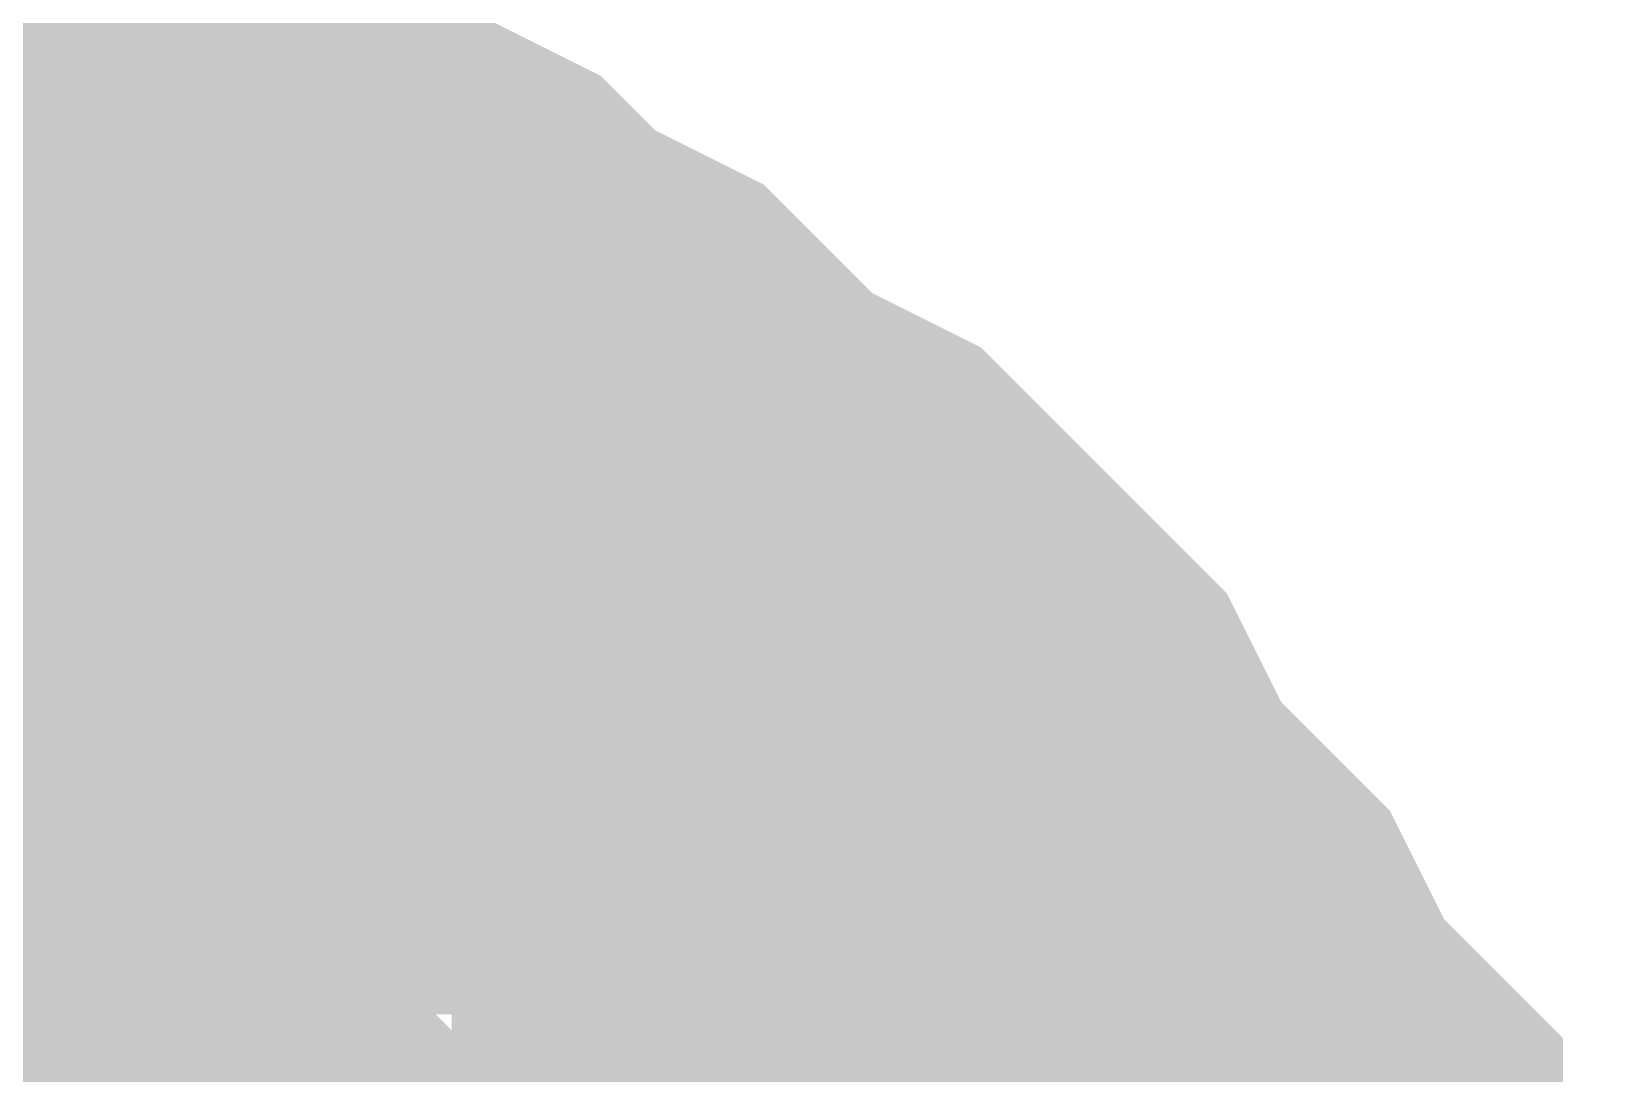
# Model space of a CAD drawing. Header units: inches. Extents: x 0 to 841, y 0 to 594.
# Drawn here: x 520.223 to 520.879, y 60.373 to 60.804 of the extents above; entities that cross this region are included whole.
import ezdxf

# ---------------------------------------------------------------- set-up
doc = ezdxf.new("R2010")
doc.units = ezdxf.units.IN
doc.layers.add('Sheet', color=255, linetype='Continuous')

msp = doc.modelspace()

# ---------------------------------------------------------------- linework, layer by layer
at = {"layer": 'Sheet'}
for points in [[(520.05546, 60.75204, 0.29972, 0.29972, 0), (520.07792, 60.75204, 0.29972, 0.29972, 0), (520.12284, 60.75204, 0.29972, 0.29972, 0), (520.16775, 60.72958, 0.29972, 0.29972, 0), (520.19021, 60.72958, 0.29972, 0.29972, 0), (520.23513, 60.70712, 0.29972, 0.29972, 0), (520.25758, 60.70712, 0.29972, 0.29972, 0), (520.3025, 60.68466, 0.29972, 0.29972, 0), (520.32496, 60.68466, 0.29972, 0.29972, 0), (520.36987, 60.66221, 0.29972, 0.29972, 0), (520.39233, 60.63975, 0.29972, 0.29972, 0), (520.43725, 60.61729, 0.29972, 0.29972, 0), (520.4597, 60.59483, 0.29972, 0.29972, 0), (520.48216, 60.57237, 0.29972, 0.29972, 0), (520.52708, 60.54991, 0.29972, 0.29972, 0), (520.54954, 60.52745, 0.29972, 0.29972, 0), (520.57199, 60.50499, 0.29972, 0.29972, 0), (520.59445, 60.48253, 0.29972, 0.29972, 0), (520.61691, 60.43761, 0.29972, 0.29972, 0), (520.63937, 60.41515, 0.29972, 0.29972, 0), (520.66182, 60.3927, 0.29972, 0.29972, 0), (520.68428, 60.34778, 0.29972, 0.29972, 0), (520.70674, 60.32532, 0.29972, 0.29972, 0), (520.70674, 60.2804, 0.29972, 0.29972, 0), (520.7292, 60.25794, 0.29972, 0.29972, 0), (520.7292, 60.21302, 0.29972, 0.29972, 0)], [(520.05546, 60.75204, 0.29972, 0.29972, 0), (520.07792, 60.75204, 0.29972, 0.29972, 0), (520.12284, 60.75204, 0.29972, 0.29972, 0), (520.16775, 60.72958, 0.29972, 0.29972, 0), (520.19021, 60.72958, 0.29972, 0.29972, 0), (520.23513, 60.70712, 0.29972, 0.29972, 0), (520.25758, 60.70712, 0.29972, 0.29972, 0), (520.3025, 60.68466, 0.29972, 0.29972, 0), (520.32496, 60.68466, 0.29972, 0.29972, 0), (520.36987, 60.66221, 0.29972, 0.29972, 0), (520.39233, 60.63975, 0.29972, 0.29972, 0), (520.43725, 60.61729, 0.29972, 0.29972, 0), (520.4597, 60.59483, 0.29972, 0.29972, 0), (520.48216, 60.57237, 0.29972, 0.29972, 0), (520.52708, 60.54991, 0.29972, 0.29972, 0), (520.54954, 60.52745, 0.29972, 0.29972, 0), (520.57199, 60.50499, 0.29972, 0.29972, 0), (520.59445, 60.48253, 0.29972, 0.29972, 0), (520.61691, 60.43761, 0.29972, 0.29972, 0), (520.63937, 60.41515, 0.29972, 0.29972, 0), (520.66182, 60.3927, 0.29972, 0.29972, 0), (520.68428, 60.34778, 0.29972, 0.29972, 0), (520.70674, 60.32532, 0.29972, 0.29972, 0), (520.70674, 60.2804, 0.29972, 0.29972, 0), (520.7292, 60.25794, 0.29972, 0.29972, 0), (520.7292, 60.21302, 0.29972, 0.29972, 0)], [(520.05546, 60.75204, 0.29972, 0.29972, 0), (520.07792, 60.75204, 0.29972, 0.29972, 0), (520.12284, 60.75204, 0.29972, 0.29972, 0), (520.16775, 60.72958, 0.29972, 0.29972, 0), (520.19021, 60.72958, 0.29972, 0.29972, 0), (520.23513, 60.70712, 0.29972, 0.29972, 0), (520.25758, 60.70712, 0.29972, 0.29972, 0), (520.3025, 60.68466, 0.29972, 0.29972, 0), (520.32496, 60.68466, 0.29972, 0.29972, 0), (520.36987, 60.66221, 0.29972, 0.29972, 0), (520.39233, 60.63975, 0.29972, 0.29972, 0), (520.43725, 60.61729, 0.29972, 0.29972, 0), (520.4597, 60.59483, 0.29972, 0.29972, 0), (520.48216, 60.57237, 0.29972, 0.29972, 0), (520.52708, 60.54991, 0.29972, 0.29972, 0), (520.54954, 60.52745, 0.29972, 0.29972, 0), (520.57199, 60.50499, 0.29972, 0.29972, 0), (520.59445, 60.48253, 0.29972, 0.29972, 0), (520.61691, 60.43761, 0.29972, 0.29972, 0), (520.63937, 60.41515, 0.29972, 0.29972, 0), (520.66182, 60.3927, 0.29972, 0.29972, 0), (520.68428, 60.34778, 0.29972, 0.29972, 0), (520.70674, 60.32532, 0.29972, 0.29972, 0), (520.70674, 60.2804, 0.29972, 0.29972, 0), (520.7292, 60.25794, 0.29972, 0.29972, 0), (520.7292, 60.21302, 0.29972, 0.29972, 0)], [(520.05546, 60.75204, 0.29972, 0.29972, 0), (520.07792, 60.75204, 0.29972, 0.29972, 0), (520.12284, 60.75204, 0.29972, 0.29972, 0), (520.16775, 60.72958, 0.29972, 0.29972, 0), (520.19021, 60.72958, 0.29972, 0.29972, 0), (520.23513, 60.70712, 0.29972, 0.29972, 0), (520.25758, 60.70712, 0.29972, 0.29972, 0), (520.3025, 60.68466, 0.29972, 0.29972, 0), (520.32496, 60.68466, 0.29972, 0.29972, 0), (520.36987, 60.66221, 0.29972, 0.29972, 0), (520.39233, 60.63975, 0.29972, 0.29972, 0), (520.43725, 60.61729, 0.29972, 0.29972, 0), (520.4597, 60.59483, 0.29972, 0.29972, 0), (520.48216, 60.57237, 0.29972, 0.29972, 0), (520.52708, 60.54991, 0.29972, 0.29972, 0), (520.54954, 60.52745, 0.29972, 0.29972, 0), (520.57199, 60.50499, 0.29972, 0.29972, 0), (520.59445, 60.48253, 0.29972, 0.29972, 0), (520.61691, 60.43761, 0.29972, 0.29972, 0), (520.63937, 60.41515, 0.29972, 0.29972, 0), (520.66182, 60.3927, 0.29972, 0.29972, 0), (520.68428, 60.34778, 0.29972, 0.29972, 0), (520.70674, 60.32532, 0.29972, 0.29972, 0), (520.70674, 60.2804, 0.29972, 0.29972, 0), (520.7292, 60.25794, 0.29972, 0.29972, 0), (520.7292, 60.21302, 0.29972, 0.29972, 0)], [(520.05546, 60.75204, 0.29972, 0.29972, 0), (520.07792, 60.75204, 0.29972, 0.29972, 0), (520.12284, 60.75204, 0.29972, 0.29972, 0), (520.16775, 60.72958, 0.29972, 0.29972, 0), (520.19021, 60.72958, 0.29972, 0.29972, 0), (520.23513, 60.70712, 0.29972, 0.29972, 0), (520.25758, 60.70712, 0.29972, 0.29972, 0), (520.3025, 60.68466, 0.29972, 0.29972, 0), (520.32496, 60.68466, 0.29972, 0.29972, 0), (520.36987, 60.66221, 0.29972, 0.29972, 0), (520.39233, 60.63975, 0.29972, 0.29972, 0), (520.43725, 60.61729, 0.29972, 0.29972, 0), (520.4597, 60.59483, 0.29972, 0.29972, 0), (520.48216, 60.57237, 0.29972, 0.29972, 0), (520.52708, 60.54991, 0.29972, 0.29972, 0), (520.54954, 60.52745, 0.29972, 0.29972, 0), (520.57199, 60.50499, 0.29972, 0.29972, 0), (520.59445, 60.48253, 0.29972, 0.29972, 0), (520.61691, 60.43761, 0.29972, 0.29972, 0), (520.63937, 60.41515, 0.29972, 0.29972, 0), (520.66182, 60.3927, 0.29972, 0.29972, 0), (520.68428, 60.34778, 0.29972, 0.29972, 0), (520.70674, 60.32532, 0.29972, 0.29972, 0), (520.70674, 60.2804, 0.29972, 0.29972, 0), (520.7292, 60.25794, 0.29972, 0.29972, 0), (520.7292, 60.21302, 0.29972, 0.29972, 0)], [(520.16775, 60.72958, 0.09906, 0.09906, 0), (520.19021, 60.72958, 0.09906, 0.09906, 0), (520.23513, 60.70712, 0.09906, 0.09906, 0), (520.25758, 60.70712, 0.09906, 0.09906, 0), (520.3025, 60.68466, 0.09906, 0.09906, 0), (520.32496, 60.68466, 0.09906, 0.09906, 0), (520.36987, 60.66221, 0.09906, 0.09906, 0), (520.39233, 60.63975, 0.09906, 0.09906, 0), (520.43725, 60.61729, 0.09906, 0.09906, 0), (520.4597, 60.59483, 0.09906, 0.09906, 0), (520.48216, 60.57237, 0.09906, 0.09906, 0), (520.52708, 60.54991, 0.09906, 0.09906, 0), (520.54954, 60.52745, 0.09906, 0.09906, 0), (520.57199, 60.50499, 0.09906, 0.09906, 0), (520.59445, 60.48253, 0.09906, 0.09906, 0), (520.61691, 60.43761, 0.09906, 0.09906, 0), (520.63937, 60.41515, 0.09906, 0.09906, 0), (520.66182, 60.3927, 0.09906, 0.09906, 0), (520.68428, 60.34778, 0.09906, 0.09906, 0), (520.70674, 60.32532, 0.09906, 0.09906, 0), (520.70674, 60.2804, 0.09906, 0.09906, 0)], [(520.16775, 60.72958, 0.09906, 0.09906, 0), (520.19021, 60.72958, 0.09906, 0.09906, 0), (520.23513, 60.70712, 0.09906, 0.09906, 0), (520.25758, 60.70712, 0.09906, 0.09906, 0), (520.3025, 60.68466, 0.09906, 0.09906, 0), (520.32496, 60.68466, 0.09906, 0.09906, 0), (520.36987, 60.66221, 0.09906, 0.09906, 0), (520.39233, 60.63975, 0.09906, 0.09906, 0), (520.43725, 60.61729, 0.09906, 0.09906, 0), (520.4597, 60.59483, 0.09906, 0.09906, 0), (520.48216, 60.57237, 0.09906, 0.09906, 0), (520.52708, 60.54991, 0.09906, 0.09906, 0), (520.54954, 60.52745, 0.09906, 0.09906, 0), (520.57199, 60.50499, 0.09906, 0.09906, 0), (520.59445, 60.48253, 0.09906, 0.09906, 0), (520.61691, 60.43761, 0.09906, 0.09906, 0), (520.63937, 60.41515, 0.09906, 0.09906, 0), (520.66182, 60.3927, 0.09906, 0.09906, 0), (520.68428, 60.34778, 0.09906, 0.09906, 0), (520.70674, 60.32532, 0.09906, 0.09906, 0), (520.70674, 60.2804, 0.09906, 0.09906, 0)], [(520.16775, 60.72958, 0.09906, 0.09906, 0), (520.19021, 60.72958, 0.09906, 0.09906, 0), (520.23513, 60.70712, 0.09906, 0.09906, 0), (520.25758, 60.70712, 0.09906, 0.09906, 0), (520.3025, 60.68466, 0.09906, 0.09906, 0), (520.32496, 60.68466, 0.09906, 0.09906, 0), (520.36987, 60.66221, 0.09906, 0.09906, 0), (520.39233, 60.63975, 0.09906, 0.09906, 0), (520.43725, 60.61729, 0.09906, 0.09906, 0), (520.4597, 60.59483, 0.09906, 0.09906, 0), (520.48216, 60.57237, 0.09906, 0.09906, 0), (520.52708, 60.54991, 0.09906, 0.09906, 0), (520.54954, 60.52745, 0.09906, 0.09906, 0), (520.57199, 60.50499, 0.09906, 0.09906, 0), (520.59445, 60.48253, 0.09906, 0.09906, 0), (520.61691, 60.43761, 0.09906, 0.09906, 0), (520.63937, 60.41515, 0.09906, 0.09906, 0), (520.66182, 60.3927, 0.09906, 0.09906, 0), (520.68428, 60.34778, 0.09906, 0.09906, 0), (520.70674, 60.32532, 0.09906, 0.09906, 0), (520.70674, 60.2804, 0.09906, 0.09906, 0)], [(520.16775, 60.72958, 0.09906, 0.09906, 0), (520.19021, 60.72958, 0.09906, 0.09906, 0), (520.23513, 60.70712, 0.09906, 0.09906, 0), (520.25758, 60.70712, 0.09906, 0.09906, 0), (520.3025, 60.68466, 0.09906, 0.09906, 0), (520.32496, 60.68466, 0.09906, 0.09906, 0), (520.36987, 60.66221, 0.09906, 0.09906, 0), (520.39233, 60.63975, 0.09906, 0.09906, 0), (520.43725, 60.61729, 0.09906, 0.09906, 0), (520.4597, 60.59483, 0.09906, 0.09906, 0), (520.48216, 60.57237, 0.09906, 0.09906, 0), (520.52708, 60.54991, 0.09906, 0.09906, 0), (520.54954, 60.52745, 0.09906, 0.09906, 0), (520.57199, 60.50499, 0.09906, 0.09906, 0), (520.59445, 60.48253, 0.09906, 0.09906, 0), (520.61691, 60.43761, 0.09906, 0.09906, 0), (520.63937, 60.41515, 0.09906, 0.09906, 0), (520.66182, 60.3927, 0.09906, 0.09906, 0), (520.68428, 60.34778, 0.09906, 0.09906, 0), (520.70674, 60.32532, 0.09906, 0.09906, 0), (520.70674, 60.2804, 0.09906, 0.09906, 0)], [(520.16775, 60.72958, 0.09906, 0.09906, 0), (520.19021, 60.72958, 0.09906, 0.09906, 0), (520.23513, 60.70712, 0.09906, 0.09906, 0), (520.25758, 60.70712, 0.09906, 0.09906, 0), (520.3025, 60.68466, 0.09906, 0.09906, 0), (520.32496, 60.68466, 0.09906, 0.09906, 0), (520.36987, 60.66221, 0.09906, 0.09906, 0), (520.39233, 60.63975, 0.09906, 0.09906, 0), (520.43725, 60.61729, 0.09906, 0.09906, 0), (520.4597, 60.59483, 0.09906, 0.09906, 0), (520.48216, 60.57237, 0.09906, 0.09906, 0), (520.52708, 60.54991, 0.09906, 0.09906, 0), (520.54954, 60.52745, 0.09906, 0.09906, 0), (520.57199, 60.50499, 0.09906, 0.09906, 0), (520.59445, 60.48253, 0.09906, 0.09906, 0), (520.61691, 60.43761, 0.09906, 0.09906, 0), (520.63937, 60.41515, 0.09906, 0.09906, 0), (520.66182, 60.3927, 0.09906, 0.09906, 0), (520.68428, 60.34778, 0.09906, 0.09906, 0), (520.70674, 60.32532, 0.09906, 0.09906, 0), (520.70674, 60.2804, 0.09906, 0.09906, 0)], [(520.05546, 60.50499, 0.29972, 0.29972, 0), (520.07792, 60.50499, 0.29972, 0.29972, 0), (520.10038, 60.50499, 0.29972, 0.29972, 0), (520.12284, 60.48253, 0.29972, 0.29972, 0), (520.14529, 60.48253, 0.29972, 0.29972, 0), (520.19021, 60.48253, 0.29972, 0.29972, 0), (520.21267, 60.46007, 0.29972, 0.29972, 0), (520.21267, 60.46007, 0.29972, 0.29972, 0), (520.23513, 60.43761, 0.29972, 0.29972, 0), (520.25758, 60.43761, 0.29972, 0.29972, 0), (520.28004, 60.41515, 0.29972, 0.29972, 0), (520.3025, 60.41515, 0.29972, 0.29972, 0), (520.32496, 60.3927, 0.29972, 0.29972, 0), (520.34741, 60.37024, 0.29972, 0.29972, 0), (520.34741, 60.34778, 0.29972, 0.29972, 0), (520.36987, 60.34778, 0.29972, 0.29972, 0), (520.39233, 60.32532, 0.29972, 0.29972, 0), (520.41479, 60.30286, 0.29972, 0.29972, 0), (520.41479, 60.2804, 0.29972, 0.29972, 0), (520.43725, 60.25794, 0.29972, 0.29972, 0), (520.43725, 60.23548, 0.29972, 0.29972, 0), (520.4597, 60.21302, 0.29972, 0.29972, 0)], [(520.05546, 60.50499, 0.29972, 0.29972, 0), (520.07792, 60.50499, 0.29972, 0.29972, 0), (520.10038, 60.50499, 0.29972, 0.29972, 0), (520.12284, 60.48253, 0.29972, 0.29972, 0), (520.14529, 60.48253, 0.29972, 0.29972, 0), (520.19021, 60.48253, 0.29972, 0.29972, 0), (520.21267, 60.46007, 0.29972, 0.29972, 0), (520.21267, 60.46007, 0.29972, 0.29972, 0), (520.23513, 60.43761, 0.29972, 0.29972, 0), (520.25758, 60.43761, 0.29972, 0.29972, 0), (520.28004, 60.41515, 0.29972, 0.29972, 0), (520.3025, 60.41515, 0.29972, 0.29972, 0), (520.32496, 60.3927, 0.29972, 0.29972, 0), (520.34741, 60.37024, 0.29972, 0.29972, 0), (520.34741, 60.34778, 0.29972, 0.29972, 0), (520.36987, 60.34778, 0.29972, 0.29972, 0), (520.39233, 60.32532, 0.29972, 0.29972, 0), (520.41479, 60.30286, 0.29972, 0.29972, 0), (520.41479, 60.2804, 0.29972, 0.29972, 0), (520.43725, 60.25794, 0.29972, 0.29972, 0), (520.43725, 60.23548, 0.29972, 0.29972, 0), (520.4597, 60.21302, 0.29972, 0.29972, 0)], [(520.05546, 60.50499, 0.29972, 0.29972, 0), (520.07792, 60.50499, 0.29972, 0.29972, 0), (520.10038, 60.50499, 0.29972, 0.29972, 0), (520.12284, 60.48253, 0.29972, 0.29972, 0), (520.14529, 60.48253, 0.29972, 0.29972, 0), (520.19021, 60.48253, 0.29972, 0.29972, 0), (520.21267, 60.46007, 0.29972, 0.29972, 0), (520.21267, 60.46007, 0.29972, 0.29972, 0), (520.23513, 60.43761, 0.29972, 0.29972, 0), (520.25758, 60.43761, 0.29972, 0.29972, 0), (520.28004, 60.41515, 0.29972, 0.29972, 0), (520.3025, 60.41515, 0.29972, 0.29972, 0), (520.32496, 60.3927, 0.29972, 0.29972, 0), (520.34741, 60.37024, 0.29972, 0.29972, 0), (520.34741, 60.34778, 0.29972, 0.29972, 0), (520.36987, 60.34778, 0.29972, 0.29972, 0), (520.39233, 60.32532, 0.29972, 0.29972, 0), (520.41479, 60.30286, 0.29972, 0.29972, 0), (520.41479, 60.2804, 0.29972, 0.29972, 0), (520.43725, 60.25794, 0.29972, 0.29972, 0), (520.43725, 60.23548, 0.29972, 0.29972, 0), (520.4597, 60.21302, 0.29972, 0.29972, 0)], [(520.14529, 60.48253, 0.09906, 0.09906, 0), (520.19021, 60.48253, 0.09906, 0.09906, 0), (520.21267, 60.46007, 0.09906, 0.09906, 0), (520.21267, 60.46007, 0.09906, 0.09906, 0), (520.23513, 60.43761, 0.09906, 0.09906, 0), (520.25758, 60.43761, 0.09906, 0.09906, 0), (520.28004, 60.41515, 0.09906, 0.09906, 0), (520.3025, 60.41515, 0.09906, 0.09906, 0), (520.32496, 60.3927, 0.09906, 0.09906, 0), (520.34741, 60.37024, 0.09906, 0.09906, 0), (520.34741, 60.34778, 0.09906, 0.09906, 0), (520.36987, 60.34778, 0.09906, 0.09906, 0), (520.39233, 60.32532, 0.09906, 0.09906, 0), (520.41479, 60.30286, 0.09906, 0.09906, 0)], [(520.14529, 60.48253, 0.09906, 0.09906, 0), (520.19021, 60.48253, 0.09906, 0.09906, 0), (520.21267, 60.46007, 0.09906, 0.09906, 0), (520.21267, 60.46007, 0.09906, 0.09906, 0), (520.23513, 60.43761, 0.09906, 0.09906, 0), (520.25758, 60.43761, 0.09906, 0.09906, 0), (520.28004, 60.41515, 0.09906, 0.09906, 0), (520.3025, 60.41515, 0.09906, 0.09906, 0), (520.32496, 60.3927, 0.09906, 0.09906, 0), (520.34741, 60.37024, 0.09906, 0.09906, 0), (520.34741, 60.34778, 0.09906, 0.09906, 0), (520.36987, 60.34778, 0.09906, 0.09906, 0), (520.39233, 60.32532, 0.09906, 0.09906, 0), (520.41479, 60.30286, 0.09906, 0.09906, 0)], [(520.14529, 60.48253, 0.09906, 0.09906, 0), (520.19021, 60.48253, 0.09906, 0.09906, 0), (520.21267, 60.46007, 0.09906, 0.09906, 0), (520.21267, 60.46007, 0.09906, 0.09906, 0), (520.23513, 60.43761, 0.09906, 0.09906, 0), (520.25758, 60.43761, 0.09906, 0.09906, 0), (520.28004, 60.41515, 0.09906, 0.09906, 0), (520.3025, 60.41515, 0.09906, 0.09906, 0), (520.32496, 60.3927, 0.09906, 0.09906, 0), (520.34741, 60.37024, 0.09906, 0.09906, 0), (520.34741, 60.34778, 0.09906, 0.09906, 0), (520.36987, 60.34778, 0.09906, 0.09906, 0), (520.39233, 60.32532, 0.09906, 0.09906, 0), (520.41479, 60.30286, 0.09906, 0.09906, 0)]]:
    msp.add_lwpolyline(points, format="xyseb", dxfattribs=at)
msp.add_lwpolyline([(519.74602, 60, 0.508, 0.508, 1), (520.25402, 60, 0.508, 0.508, 1)], format="xyseb", close=True, dxfattribs=at)

doc.saveas('drawing.dxf')
